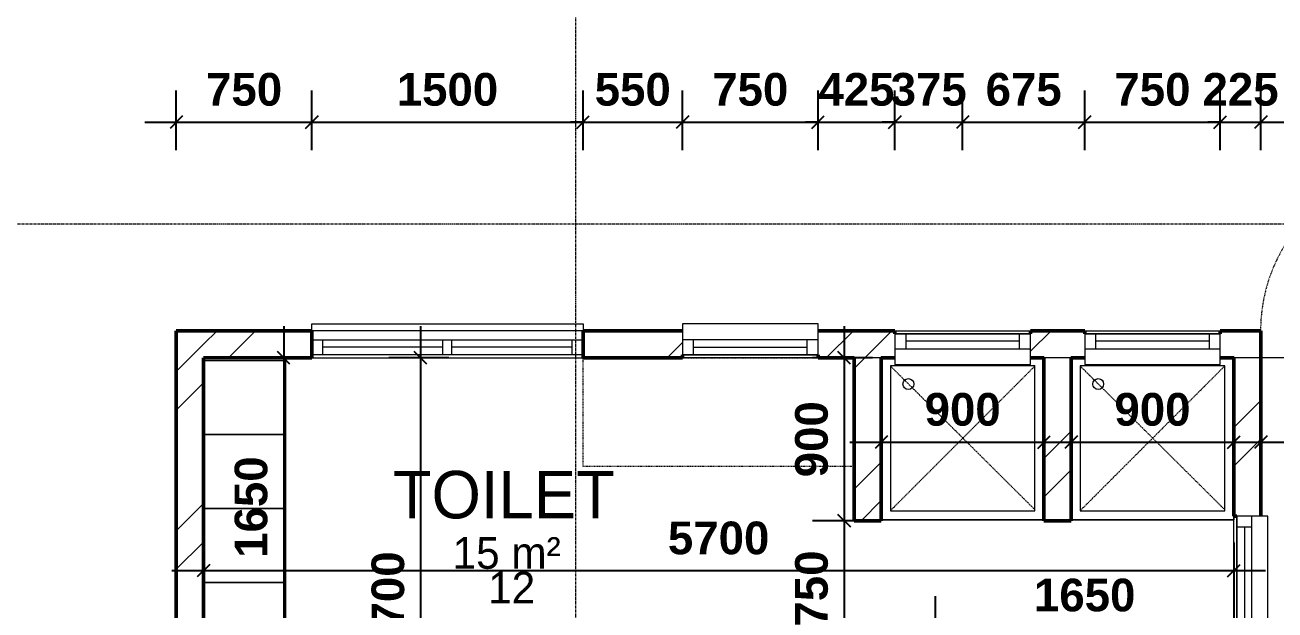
# Model space of a CAD drawing. Header units: inches. Extents: x 22 to 382261, y 22 to 371281.
# Drawn here: x 122407 to 129322, y 257887 to 261120 of the extents above; entities that cross this region are included whole.
import ezdxf

# ---------------------------------------------------------------- set-up
doc = ezdxf.new("R2010")
doc.units = ezdxf.units.IN
doc.header["$MEASUREMENT"] = 0
for name, pattern in [('Dash', [6.35, 3.175, -3.175]), ('Grid Line 1_2_', [22.225, 12.7, -3.175, 3.175, -3.175]), ('Hidden', [7.14375, 4.7625, -2.38125])]:
    doc.linetypes.add(name, pattern=pattern)
for name, color, linetype, lineweight in [('A-ANNO-DIMS', 211, 'Continuous', 9), ('A-AREA-IDEN', 2, 'Continuous', 9), ('A-DOOR', 31, 'Continuous', 9), ('A-DOOR-HDLN', 31, 'Dash', 9), ('A-FLOR', 192, 'Continuous', 9), ('A-GLAZ', 151, 'Continuous', 9), ('A-GLAZ-SILL', 1, 'Continuous', 9), ('A-WALL', 113, 'Continuous', 9), ('A-WALL-PATT', 111, 'Continuous', 9), ('I-FURN', 30, 'Continuous', 9), ('P-SANR-FIXT', 6, 'Continuous', 9), ('Q-CASE', 31, 'Continuous', 9), ('S-GRID', 1, 'Continuous', 9)]:
    doc.layers.add(name, color=color, linetype=linetype, lineweight=lineweight)
doc.styles.add('Arial_B_1', font='arialbd.ttf', dxfattribs={"height": 180.555556})
doc.styles.add('Century Gothic_1', font='GOTHIC.TTF', dxfattribs={"height": 1})
doc.styles.add('Gill Sans MT', font='GIL_____.TTF', dxfattribs={"height": 262.5})
doc.dimstyles.new('1', dxfattribs={"dimscale": 304.8, "dimtxt": 178.545395, "dimasz": 0.227865, "dimexe": 0.574147, "dimexo": 0.0625, "dimgap": 0.287073, "dimtad": 1, "dimdec": 0, "dimzin": 0, "dimdsep": 46, "dimtxsty": 'Arial_B_1', "dimblk1": 'OBLIQUE', "dimblk2": 'OBLIQUE', "dimsah": 1, "dimcen": 0.09, "dimdle": 0.574147, "dimazin": 0, "dimtfac": 1, "dimtdec": 4, "dimtix": 1, "dimtmove": 0, "dimatfit": 3, "dimfxl": 0.574147, "dimfxlon": 1, "dimtvp": 1, "dimtolj": 1, "dimtzin": 0, "dimarcsym": 2})
pattern_1 = [(45, (133937.6, 247897.3), (-440.033, 440.033), []), (45, (133937.6, 248564), (-440.033, 440.033), [])]

# ---------------------------------------------------------------- blocks, each defined once
blk = doc.blocks.new('Dbl Plain - 1500 by 900-492825-01-Ground floor DIMENSION PLAN')
at = {"layer": 'A-GLAZ'}
for p, q in [((-1035, 49.5), (465, 49.5)), ((-1035, -33.5), (-1035, 49.5)), ((-975, 49.5), (-975, -33.5)), ((-975, 8), (-310, 8)), ((-310, 49.5), (-310, -33.5)), ((-260, 49.5), (-260, -33.5)), ((-260, 8), (405, 8)), ((405, 49.5), (405, -33.5)), ((465, 49.5), (465, -33.5)), ((465, -33.5), (-1035, -33.5))]:
    blk.add_line(p, q, dxfattribs=at)
at = {"layer": 'A-GLAZ-SILL'}
for p, q in [((-1035, -121), (-1035, -84.7)), ((465, -121), (-1035, -121)), ((465, -84.7), (465, -121))]:
    blk.add_line(p, q, dxfattribs=at)
blk = doc.blocks.new('Windows_Sgl_Plain - 750 by 600-492824-01-Ground floor DIMENSION PLAN')
at = {"layer": 'A-GLAZ'}
for p, q in [((-375, 121), (-375, -49.5)), ((375, 121), (-375, 121)), ((375, -49.5), (375, 121)), ((375, 33.5), (-375, 33.5)), ((-375, 33.5), (-375, 25.5)), ((-315, 33.5), (-315, -49.5)), ((315, -49.5), (315, 33.5)), ((375, 25.5), (375, 33.5)), ((-375, -49.5), (375, -49.5)), ((375, -49.5), (-375, -49.5)), ((-315, -8), (315, -8))]:
    blk.add_line(p, q, dxfattribs=at)
at = {"layer": 'A-GLAZ-SILL'}
for p, q in [((-375, 121), (-375, 84.7)), ((375, 121), (-375, 121)), ((375, 84.7), (375, 121))]:
    blk.add_line(p, q, dxfattribs=at)
blk = doc.blocks.new('Windows_Sgl_Plain - 750 by 900-492823-01-Ground floor DIMENSION PLAN')
at = {"layer": 'A-GLAZ'}
for p, q in [((-375, 121), (-375, -49.5)), ((375, 121), (-375, 121)), ((375, -49.5), (375, 121)), ((375, 33.5), (-375, 33.5)), ((-375, 33.5), (-375, 25.5)), ((-315, 33.5), (-315, -49.5)), ((315, -49.5), (315, 33.5)), ((375, 25.5), (375, 33.5)), ((-375, -49.5), (375, -49.5)), ((375, -49.5), (-375, -49.5)), ((-315, -8), (315, -8))]:
    blk.add_line(p, q, dxfattribs=at)
at = {"layer": 'A-GLAZ-SILL'}
for p, q in [((-375, 121), (-375, 84.7)), ((375, 121), (-375, 121)), ((375, 84.7), (375, 121))]:
    blk.add_line(p, q, dxfattribs=at)
blk = doc.blocks.new('Shower Tray _1_ - 900 x 1200mm Wide 2-375281-01-Ground floor DIMENSION PLAN')
at = {"layer": 'P-SANR-FIXT'}
for p, q in [((-450, 450), (450, 450)), ((-450, 375), (-450, 450)), ((450, 450), (-450, 450)), ((-450, 450), (-450, 375)), ((450, 450), (450, -450)), ((450, -450), (450, 450)), ((-400, 400), (-400, -400)), ((400, 400), (-400, 400)), ((400, -400), (400, 400)), ((-450, -450), (-450, -375)), ((-450, -375), (-450, -450)), ((-400, -400), (400, -400)), ((450, -450), (-450, -450)), ((-450, -450), (450, -450))]:
    blk.add_line(p, q, dxfattribs=at)
at = {"layer": 'P-SANR-FIXT', "linetype": 'Hidden'}
for p, q in [((-400, 400), (400, -400)), ((-400, -400), (389.3, 394.7))]:
    blk.add_line(p, q, dxfattribs=at)
at = {"layer": 'P-SANR-FIXT'}
blk.add_circle((-300, -300), 30, dxfattribs=at)
blk = doc.blocks.new('Shower Tray _1_ - 900 x 1200mm Wide 2-V1-01-Ground floor DIMENSION PLAN')
at = {"layer": 'P-SANR-FIXT'}
for p, q in [((-450, 450), (430, 450)), ((-450, 375), (-450, 450)), ((430, 450), (-450, 450)), ((-450, 450), (-450, 375)), ((430, 450), (450, 450)), ((450, 450), (430, 450)), ((450, 450), (450, -450)), ((450, -450), (450, 450)), ((-400, 400), (-400, -400)), ((400, 400), (-400, 400)), ((400, -400), (400, 400)), ((-450, -450), (-450, -375)), ((-450, -375), (-450, -450)), ((-400, -400), (400, -400)), ((450, -450), (-450, -450)), ((-450, -450), (450, -450))]:
    blk.add_line(p, q, dxfattribs=at)
at = {"layer": 'P-SANR-FIXT', "linetype": 'Hidden'}
for p, q in [((-400, 400), (400, -400)), ((-400, -400), (389.3, 394.7))]:
    blk.add_line(p, q, dxfattribs=at)
at = {"layer": 'P-SANR-FIXT'}
blk.add_circle((-300, -300), 30, dxfattribs=at)
blk = doc.blocks.new('Vanity Cabinet-Double Door _ 4 Drawer _M_ - 1200mm-415482-01-Ground floor DIMENSION PLAN')
at = {"layer": 'Q-CASE', "linetype": 'Dash'}
for p, q in [((-659.2, 0), (-109.2, 0)), ((-659.2, -600), (-659.2, 0)), ((-109.2, 0), (640.8, 0)), ((640.8, 0), (840.8, 0)), ((840.8, 0), (840.8, -600)), ((840.8, -600), (-659.2, -600))]:
    blk.add_line(p, q, dxfattribs=at)
blk = doc.blocks.new('Locker x2 Row - Locker x2 Row-418023-01-Ground floor DIMENSION PLAN')
at = {"layer": 'I-FURN'}
for p, q in [((95.5, -450), (95.5, 0)), ((95.5, 0), (504.5, 0)), ((504.5, 0), (504.5, -450)), ((-313.5, -450), (-313.5, 0)), ((-313.5, 0), (95.5, 0)), ((95.5, 0), (95.5, -450)), ((504.5, -450), (504.5, 0)), ((504.5, 0), (913.5, 0)), ((913.5, -450), (913.5, 0)), ((913.5, 0), (1322.5, 0)), ((913.5, 0), (913.5, -450)), ((1322.5, 0), (1322.5, -450)), ((-313.5, -450), (95.5, -450)), ((95.5, -450), (504.5, -450)), ((504.5, -450), (913.5, -450)), ((913.5, -450), (1322.5, -450))]:
    blk.add_line(p, q, dxfattribs=at)
blk = doc.blocks.new('M_Single-Flush - 900 by 2100-683578-01-Ground floor DIMENSION PLAN')
at = {"layer": 'A-DOOR'}
for p, q in [((450, 975.2), (399, 975.2)), ((399, 75), (399, 975.2)), ((450, 75), (450, 975.2)), ((450, 75), (399, 75))]:
    blk.add_line(p, q, dxfattribs=at)
at = {"layer": 'A-DOOR-HDLN'}
blk.add_arc((450, 75), 901.7, 93.2424, 180, dxfattribs=at)
blk = doc.blocks.new('_Oblique')
at = {"color": 0, "linetype": 'ByBlock', "lineweight": -2}
blk.add_line((-0.5, -0.5), (0.5, 0.5), dxfattribs=at)
blk = doc.blocks.new('*D4481')
at = {"layer": 'A-ANNO-DIMS', "color": 0, "lineweight": -2, "transparency": 16777216}
for p, q in [((123243.8, 260427.5), (123243.8, 260758.4)), ((123993.8, 260427.5), (123993.8, 260758.4)), ((123068.8, 260583.4), (124168.8, 260583.4))]:
    blk.add_line(p, q, dxfattribs=at)
at = {"layer": 'Defpoints', "color": 0, "transparency": 16777216}
for p in [(123993.8, 260583.4), (123243.8, 260408.4), (123993.8, 260408.4)]:
    blk.add_point(p, dxfattribs=at)
at = {"layer": 'A-ANNO-DIMS', "color": 0, "lineweight": -2, "transparency": 16777216, "xscale": 69.45312499999999, "yscale": 69.45312499999999, "zscale": 69.45312499999999, "rotation": 180}
blk.add_blockref('_Oblique', (123243.8, 260583.4), dxfattribs=at)
at = {"layer": 'A-ANNO-DIMS', "color": 0, "lineweight": -2, "transparency": 16777216, "xscale": 69.45312499999999, "yscale": 69.45312499999999, "zscale": 69.45312499999999}
blk.add_blockref('_Oblique', (123993.8, 260583.4), dxfattribs=at)
at = {"layer": 'A-ANNO-DIMS', "color": 0, "transparency": 16777216, "insert": (123618.8, 260763.1), "char_height": 180.56, "width": 489.725, "attachment_point": 5, "style": 'Arial_B_1'}
blk.add_mtext('\\A1;750', dxfattribs=at)
blk = doc.blocks.new('*D4482')
at = {"layer": 'A-ANNO-DIMS', "color": 0, "lineweight": -2, "transparency": 16777216}
for p, q in [((123993.8, 260427.5), (123993.8, 260758.4)), ((125493.8, 260427.5), (125493.8, 260758.4)), ((123818.8, 260583.4), (125668.8, 260583.4))]:
    blk.add_line(p, q, dxfattribs=at)
at = {"layer": 'Defpoints', "color": 0, "transparency": 16777216}
for p in [(125493.8, 260583.4), (123993.8, 260408.4), (125493.8, 260408.4)]:
    blk.add_point(p, dxfattribs=at)
at = {"layer": 'A-ANNO-DIMS', "color": 0, "lineweight": -2, "transparency": 16777216, "xscale": 69.45312499999999, "yscale": 69.45312499999999, "zscale": 69.45312499999999, "rotation": 180}
blk.add_blockref('_Oblique', (123993.8, 260583.4), dxfattribs=at)
at = {"layer": 'A-ANNO-DIMS', "color": 0, "lineweight": -2, "transparency": 16777216, "xscale": 69.45312499999999, "yscale": 69.45312499999999, "zscale": 69.45312499999999}
blk.add_blockref('_Oblique', (125493.8, 260583.4), dxfattribs=at)
at = {"layer": 'A-ANNO-DIMS', "color": 0, "transparency": 16777216, "insert": (124743.8, 260763.1), "char_height": 180.56, "width": 652.966, "attachment_point": 5, "style": 'Arial_B_1'}
blk.add_mtext('\\A1;1500', dxfattribs=at)
blk = doc.blocks.new('*D4483')
at = {"layer": 'A-ANNO-DIMS', "color": 0, "lineweight": -2, "transparency": 16777216}
for p, q in [((125493.8, 260427.5), (125493.8, 260758.4)), ((126043.8, 260427.5), (126043.8, 260758.4)), ((125493.8, 260583.4), (125424.4, 260583.4)), ((125493.8, 260583.4), (126043.8, 260583.4)), ((126043.8, 260583.4), (126113.3, 260583.4))]:
    blk.add_line(p, q, dxfattribs=at)
at = {"layer": 'Defpoints', "color": 0, "transparency": 16777216}
for p in [(126043.8, 260583.4), (125493.8, 260408.4), (126043.8, 260408.4)]:
    blk.add_point(p, dxfattribs=at)
at = {"layer": 'A-ANNO-DIMS', "color": 0, "lineweight": -2, "transparency": 16777216, "xscale": 69.45312499999999, "yscale": 69.45312499999999, "zscale": 69.45312499999999}
blk.add_blockref('_Oblique', (125493.8, 260583.4), dxfattribs=at)
at = {"layer": 'A-ANNO-DIMS', "color": 0, "lineweight": -2, "transparency": 16777216, "xscale": 69.45312499999999, "yscale": 69.45312499999999, "zscale": 69.45312499999999, "rotation": 180}
blk.add_blockref('_Oblique', (126043.8, 260583.4), dxfattribs=at)
at = {"layer": 'A-ANNO-DIMS', "color": 0, "transparency": 16777216, "insert": (125768.8, 260763.1), "char_height": 180.56, "width": 489.725, "attachment_point": 5, "style": 'Arial_B_1'}
blk.add_mtext('\\A1;550', dxfattribs=at)
blk = doc.blocks.new('*D4484')
at = {"layer": 'A-ANNO-DIMS', "color": 0, "lineweight": -2, "transparency": 16777216}
for p, q in [((126043.8, 260427.5), (126043.8, 260758.4)), ((126793.8, 260427.5), (126793.8, 260758.4)), ((125868.8, 260583.4), (126968.8, 260583.4))]:
    blk.add_line(p, q, dxfattribs=at)
at = {"layer": 'Defpoints', "color": 0, "transparency": 16777216}
for p in [(126793.8, 260583.4), (126043.8, 260408.4), (126793.8, 260408.4)]:
    blk.add_point(p, dxfattribs=at)
at = {"layer": 'A-ANNO-DIMS', "color": 0, "lineweight": -2, "transparency": 16777216, "xscale": 69.45312499999999, "yscale": 69.45312499999999, "zscale": 69.45312499999999, "rotation": 180}
blk.add_blockref('_Oblique', (126043.8, 260583.4), dxfattribs=at)
at = {"layer": 'A-ANNO-DIMS', "color": 0, "lineweight": -2, "transparency": 16777216, "xscale": 69.45312499999999, "yscale": 69.45312499999999, "zscale": 69.45312499999999}
blk.add_blockref('_Oblique', (126793.8, 260583.4), dxfattribs=at)
at = {"layer": 'A-ANNO-DIMS', "color": 0, "transparency": 16777216, "insert": (126418.8, 260763.1), "char_height": 180.56, "width": 489.725, "attachment_point": 5, "style": 'Arial_B_1'}
blk.add_mtext('\\A1;750', dxfattribs=at)
blk = doc.blocks.new('*D4485')
at = {"layer": 'A-ANNO-DIMS', "color": 0, "lineweight": -2, "transparency": 16777216}
for p, q in [((126793.8, 260427.5), (126793.8, 260758.4)), ((127218.8, 260427.5), (127218.8, 260758.4)), ((126793.8, 260583.4), (126724.4, 260583.4)), ((126793.8, 260583.4), (127218.8, 260583.4)), ((127218.8, 260583.4), (127288.3, 260583.4))]:
    blk.add_line(p, q, dxfattribs=at)
at = {"layer": 'Defpoints', "color": 0, "transparency": 16777216}
for p in [(127218.8, 260583.4), (126793.8, 260408.4), (127218.8, 260408.4)]:
    blk.add_point(p, dxfattribs=at)
at = {"layer": 'A-ANNO-DIMS', "color": 0, "lineweight": -2, "transparency": 16777216, "xscale": 69.45312499999999, "yscale": 69.45312499999999, "zscale": 69.45312499999999}
blk.add_blockref('_Oblique', (126793.8, 260583.4), dxfattribs=at)
at = {"layer": 'A-ANNO-DIMS', "color": 0, "lineweight": -2, "transparency": 16777216, "xscale": 69.45312499999999, "yscale": 69.45312499999999, "zscale": 69.45312499999999, "rotation": 180}
blk.add_blockref('_Oblique', (127218.8, 260583.4), dxfattribs=at)
at = {"layer": 'A-ANNO-DIMS', "color": 0, "transparency": 16777216, "insert": (127006.3, 260763.1), "char_height": 180.56, "width": 489.725, "attachment_point": 5, "style": 'Arial_B_1'}
blk.add_mtext('\\A1;425', dxfattribs=at)
blk = doc.blocks.new('*D4486')
at = {"layer": 'A-ANNO-DIMS', "color": 0, "lineweight": -2, "transparency": 16777216}
for p, q in [((127218.8, 260427.5), (127218.8, 260758.4)), ((127593.8, 260427.5), (127593.8, 260758.4)), ((127218.8, 260583.4), (127149.4, 260583.4)), ((127218.8, 260583.4), (127593.8, 260583.4)), ((127593.8, 260583.4), (127663.3, 260583.4))]:
    blk.add_line(p, q, dxfattribs=at)
at = {"layer": 'Defpoints', "color": 0, "transparency": 16777216}
for p in [(127593.8, 260583.4), (127218.8, 260408.4), (127593.8, 260408.4)]:
    blk.add_point(p, dxfattribs=at)
at = {"layer": 'A-ANNO-DIMS', "color": 0, "lineweight": -2, "transparency": 16777216, "xscale": 69.45312499999999, "yscale": 69.45312499999999, "zscale": 69.45312499999999}
blk.add_blockref('_Oblique', (127218.8, 260583.4), dxfattribs=at)
at = {"layer": 'A-ANNO-DIMS', "color": 0, "lineweight": -2, "transparency": 16777216, "xscale": 69.45312499999999, "yscale": 69.45312499999999, "zscale": 69.45312499999999, "rotation": 180}
blk.add_blockref('_Oblique', (127593.8, 260583.4), dxfattribs=at)
at = {"layer": 'A-ANNO-DIMS', "color": 0, "transparency": 16777216, "insert": (127406.3, 260763.1), "char_height": 180.56, "width": 489.725, "attachment_point": 5, "style": 'Arial_B_1'}
blk.add_mtext('\\A1;375', dxfattribs=at)
blk = doc.blocks.new('*D4487')
at = {"layer": 'A-ANNO-DIMS', "color": 0, "lineweight": -2, "transparency": 16777216}
for p, q in [((127593.8, 260427.5), (127593.8, 260758.4)), ((128268.8, 260427.5), (128268.8, 260758.4)), ((127418.8, 260583.4), (128443.8, 260583.4))]:
    blk.add_line(p, q, dxfattribs=at)
at = {"layer": 'Defpoints', "color": 0, "transparency": 16777216}
for p in [(128268.8, 260583.4), (127593.8, 260408.4), (128268.8, 260408.4)]:
    blk.add_point(p, dxfattribs=at)
at = {"layer": 'A-ANNO-DIMS', "color": 0, "lineweight": -2, "transparency": 16777216, "xscale": 69.45312499999999, "yscale": 69.45312499999999, "zscale": 69.45312499999999, "rotation": 180}
blk.add_blockref('_Oblique', (127593.8, 260583.4), dxfattribs=at)
at = {"layer": 'A-ANNO-DIMS', "color": 0, "lineweight": -2, "transparency": 16777216, "xscale": 69.45312499999999, "yscale": 69.45312499999999, "zscale": 69.45312499999999}
blk.add_blockref('_Oblique', (128268.8, 260583.4), dxfattribs=at)
at = {"layer": 'A-ANNO-DIMS', "color": 0, "transparency": 16777216, "insert": (127931.3, 260763.1), "char_height": 180.56, "width": 489.725, "attachment_point": 5, "style": 'Arial_B_1'}
blk.add_mtext('\\A1;675', dxfattribs=at)
blk = doc.blocks.new('*D4488')
at = {"layer": 'A-ANNO-DIMS', "color": 0, "lineweight": -2, "transparency": 16777216}
for p, q in [((128268.8, 260427.5), (128268.8, 260758.4)), ((129018.8, 260427.5), (129018.8, 260758.4)), ((128093.8, 260583.4), (129193.8, 260583.4))]:
    blk.add_line(p, q, dxfattribs=at)
at = {"layer": 'Defpoints', "color": 0, "transparency": 16777216}
for p in [(129018.8, 260583.4), (128268.8, 260408.4), (129018.8, 260408.4)]:
    blk.add_point(p, dxfattribs=at)
at = {"layer": 'A-ANNO-DIMS', "color": 0, "lineweight": -2, "transparency": 16777216, "xscale": 69.45312499999999, "yscale": 69.45312499999999, "zscale": 69.45312499999999, "rotation": 180}
blk.add_blockref('_Oblique', (128268.8, 260583.4), dxfattribs=at)
at = {"layer": 'A-ANNO-DIMS', "color": 0, "lineweight": -2, "transparency": 16777216, "xscale": 69.45312499999999, "yscale": 69.45312499999999, "zscale": 69.45312499999999}
blk.add_blockref('_Oblique', (129018.8, 260583.4), dxfattribs=at)
at = {"layer": 'A-ANNO-DIMS', "color": 0, "transparency": 16777216, "insert": (128643.8, 260763.1), "char_height": 180.56, "width": 489.725, "attachment_point": 5, "style": 'Arial_B_1'}
blk.add_mtext('\\A1;750', dxfattribs=at)
blk = doc.blocks.new('*D4489')
at = {"layer": 'A-ANNO-DIMS', "color": 0, "lineweight": -2, "transparency": 16777216}
for p, q in [((129018.8, 260427.5), (129018.8, 260758.4)), ((129243.8, 260427.5), (129243.8, 260758.4)), ((129018.8, 260583.4), (128949.4, 260583.4)), ((129018.8, 260583.4), (129243.8, 260583.4)), ((129243.8, 260583.4), (129313.3, 260583.4))]:
    blk.add_line(p, q, dxfattribs=at)
at = {"layer": 'Defpoints', "color": 0, "transparency": 16777216}
for p in [(129243.8, 260583.4), (129018.8, 260408.4), (129243.8, 260408.4)]:
    blk.add_point(p, dxfattribs=at)
at = {"layer": 'A-ANNO-DIMS', "color": 0, "lineweight": -2, "transparency": 16777216, "xscale": 69.45312499999999, "yscale": 69.45312499999999, "zscale": 69.45312499999999}
blk.add_blockref('_Oblique', (129018.8, 260583.4), dxfattribs=at)
at = {"layer": 'A-ANNO-DIMS', "color": 0, "lineweight": -2, "transparency": 16777216, "xscale": 69.45312499999999, "yscale": 69.45312499999999, "zscale": 69.45312499999999, "rotation": 180}
blk.add_blockref('_Oblique', (129243.8, 260583.4), dxfattribs=at)
at = {"layer": 'A-ANNO-DIMS', "color": 0, "transparency": 16777216, "insert": (129131.3, 260763.1), "char_height": 180.56, "width": 489.725, "attachment_point": 5, "style": 'Arial_B_1'}
blk.add_mtext('\\A1;225', dxfattribs=at)
blk = doc.blocks.new('*D4490')
at = {"layer": 'A-ANNO-DIMS', "color": 0, "lineweight": -2, "transparency": 16777216}
for p, q in [((129243.8, 260427.5), (129243.8, 260758.4)), ((130143.8, 260427.5), (130143.8, 260758.4)), ((129068.8, 260583.4), (130318.8, 260583.4))]:
    blk.add_line(p, q, dxfattribs=at)
at = {"layer": 'Defpoints', "color": 0, "transparency": 16777216}
for p in [(130143.8, 260583.4), (129243.8, 260408.4), (130143.8, 260408.4)]:
    blk.add_point(p, dxfattribs=at)
at = {"layer": 'A-ANNO-DIMS', "color": 0, "lineweight": -2, "transparency": 16777216, "xscale": 69.45312499999999, "yscale": 69.45312499999999, "zscale": 69.45312499999999, "rotation": 180}
blk.add_blockref('_Oblique', (129243.8, 260583.4), dxfattribs=at)
at = {"layer": 'A-ANNO-DIMS', "color": 0, "lineweight": -2, "transparency": 16777216, "xscale": 69.45312499999999, "yscale": 69.45312499999999, "zscale": 69.45312499999999}
blk.add_blockref('_Oblique', (130143.8, 260583.4), dxfattribs=at)
at = {"layer": 'A-ANNO-DIMS', "color": 0, "transparency": 16777216, "insert": (129693.8, 260763.2), "char_height": 180.56, "width": 489.725, "attachment_point": 5, "style": 'Arial_B_1'}
blk.add_mtext('\\A1;900', dxfattribs=at)
blk = doc.blocks.new('*D4515')
at = {"layer": 'A-ANNO-DIMS', "color": 0, "lineweight": -2, "transparency": 16777216}
for p, q in [((123837.8, 259455.5), (123837.8, 257455.5)), ((123993.7, 259280.5), (123662.8, 259280.5)), ((123993.7, 257630.5), (123662.8, 257630.5))]:
    blk.add_line(p, q, dxfattribs=at)
at = {"layer": 'Defpoints', "color": 0, "transparency": 16777216}
for p in [(124012.8, 259280.5), (123837.8, 257630.5), (124012.8, 257630.5)]:
    blk.add_point(p, dxfattribs=at)
at = {"layer": 'A-ANNO-DIMS', "color": 0, "lineweight": -2, "transparency": 16777216, "xscale": 69.45312499999999, "yscale": 69.45312499999999, "zscale": 69.45312499999999}
for p, rotation in [((123837.8, 259280.5), 90), ((123837.8, 257630.5), 270)]:
    blk.add_blockref('_Oblique', p, dxfattribs=dict(at, rotation=rotation))
at = {"layer": 'A-ANNO-DIMS', "color": 0, "transparency": 16777216, "insert": (123658.1, 258455.5), "char_height": 180.56, "width": 652.966, "attachment_point": 5, "rotation": 90, "style": 'Arial_B_1'}
blk.add_mtext('\\A1;1650', dxfattribs=at)
blk = doc.blocks.new('*D4623')
at = {"layer": 'A-ANNO-DIMS', "color": 0, "lineweight": -2, "transparency": 16777216}
for p, q in [((124594.9, 259455.5), (124594.9, 256405.5)), ((124750.8, 259280.5), (124419.9, 259280.5)), ((124750.8, 256580.5), (124419.9, 256580.5))]:
    blk.add_line(p, q, dxfattribs=at)
at = {"layer": 'Defpoints', "color": 0, "transparency": 16777216}
for p in [(124769.9, 259280.5), (124594.9, 256580.5), (124769.9, 256580.5)]:
    blk.add_point(p, dxfattribs=at)
at = {"layer": 'A-ANNO-DIMS', "color": 0, "lineweight": -2, "transparency": 16777216, "xscale": 69.45312499999999, "yscale": 69.45312499999999, "zscale": 69.45312499999999}
for p, rotation in [((124594.9, 259280.5), 90), ((124594.9, 256580.5), 270)]:
    blk.add_blockref('_Oblique', p, dxfattribs=dict(at, rotation=rotation))
at = {"layer": 'A-ANNO-DIMS', "color": 0, "transparency": 16777216, "insert": (124415.2, 257930.5), "char_height": 180.56, "width": 652.966, "attachment_point": 5, "rotation": 90, "style": 'Arial_B_1'}
blk.add_mtext('\\A1;2700', dxfattribs=at)
blk = doc.blocks.new('*D4629')
at = {"layer": 'A-ANNO-DIMS', "color": 0, "lineweight": -2, "transparency": 16777216}
for p, q in [((123393.8, 258260.3), (123393.8, 257929.3)), ((129093.8, 258260.3), (129093.8, 257929.3)), ((123218.8, 258104.3), (129268.8, 258104.3))]:
    blk.add_line(p, q, dxfattribs=at)
at = {"layer": 'Defpoints', "color": 0, "transparency": 16777216}
for p in [(123393.8, 258279.3), (129093.8, 258279.3), (129093.8, 258104.3)]:
    blk.add_point(p, dxfattribs=at)
at = {"layer": 'A-ANNO-DIMS', "color": 0, "lineweight": -2, "transparency": 16777216, "xscale": 69.45312499999999, "yscale": 69.45312499999999, "zscale": 69.45312499999999, "rotation": 180}
blk.add_blockref('_Oblique', (123393.8, 258104.3), dxfattribs=at)
at = {"layer": 'A-ANNO-DIMS', "color": 0, "lineweight": -2, "transparency": 16777216, "xscale": 69.45312499999999, "yscale": 69.45312499999999, "zscale": 69.45312499999999}
blk.add_blockref('_Oblique', (129093.8, 258104.3), dxfattribs=at)
at = {"layer": 'A-ANNO-DIMS', "color": 0, "transparency": 16777216, "insert": (126243.8, 258284), "char_height": 180.56, "width": 652.966, "attachment_point": 5, "style": 'Arial_B_1'}
blk.add_mtext('\\A1;5700', dxfattribs=at)
blk = doc.blocks.new('*D4650')
at = {"layer": 'A-ANNO-DIMS', "color": 0, "lineweight": -2, "transparency": 16777216}
for p, q in [((127443.8, 257632.8), (127443.8, 257963.8)), ((129093.8, 257944.7), (129093.8, 257613.8)), ((127268.8, 257788.8), (129268.8, 257788.8))]:
    blk.add_line(p, q, dxfattribs=at)
at = {"layer": 'Defpoints', "color": 0, "transparency": 16777216}
for p in [(129093.8, 257963.8), (129093.8, 257788.8), (127443.8, 257613.8)]:
    blk.add_point(p, dxfattribs=at)
at = {"layer": 'A-ANNO-DIMS', "color": 0, "lineweight": -2, "transparency": 16777216, "xscale": 69.45312499999999, "yscale": 69.45312499999999, "zscale": 69.45312499999999, "rotation": 180}
blk.add_blockref('_Oblique', (127443.8, 257788.8), dxfattribs=at)
at = {"layer": 'A-ANNO-DIMS', "color": 0, "lineweight": -2, "transparency": 16777216, "xscale": 69.45312499999999, "yscale": 69.45312499999999, "zscale": 69.45312499999999}
blk.add_blockref('_Oblique', (129093.8, 257788.8), dxfattribs=at)
at = {"layer": 'A-ANNO-DIMS', "color": 0, "transparency": 16777216, "insert": (128268.8, 257968.5), "char_height": 180.56, "width": 652.966, "attachment_point": 5, "style": 'Arial_B_1'}
blk.add_mtext('\\A1;1650', dxfattribs=at)
blk = doc.blocks.new('*D4651')
at = {"layer": 'A-ANNO-DIMS', "color": 0, "lineweight": -2, "transparency": 16777216}
for p, q in [((126938.2, 259455.5), (126938.2, 258205.5)), ((127094.2, 259280.5), (126763.2, 259280.5)), ((127094.2, 258380.5), (126763.2, 258380.5))]:
    blk.add_line(p, q, dxfattribs=at)
at = {"layer": 'Defpoints', "color": 0, "transparency": 16777216}
for p in [(127113.2, 259280.5), (126938.2, 258380.5), (127113.2, 258380.5)]:
    blk.add_point(p, dxfattribs=at)
at = {"layer": 'A-ANNO-DIMS', "color": 0, "lineweight": -2, "transparency": 16777216, "xscale": 69.45312499999999, "yscale": 69.45312499999999, "zscale": 69.45312499999999}
for p, rotation in [((126938.2, 259280.5), 90), ((126938.2, 258380.5), 270)]:
    blk.add_blockref('_Oblique', p, dxfattribs=dict(at, rotation=rotation))
at = {"layer": 'A-ANNO-DIMS', "color": 0, "transparency": 16777216, "insert": (126758.5, 258830.5), "char_height": 180.56, "width": 489.725, "attachment_point": 5, "rotation": 90, "style": 'Arial_B_1'}
blk.add_mtext('\\A1;900', dxfattribs=at)
blk = doc.blocks.new('*D4652')
at = {"layer": 'A-ANNO-DIMS', "color": 0, "lineweight": -2, "transparency": 16777216}
for p, q in [((126938.2, 258555.5), (126938.2, 257455.5)), ((127094.2, 258380.5), (126763.2, 258380.5)), ((127094.2, 257630.5), (126763.2, 257630.5))]:
    blk.add_line(p, q, dxfattribs=at)
at = {"layer": 'Defpoints', "color": 0, "transparency": 16777216}
for p in [(127113.2, 258380.5), (126938.2, 257630.5), (127113.2, 257630.5)]:
    blk.add_point(p, dxfattribs=at)
at = {"layer": 'A-ANNO-DIMS', "color": 0, "lineweight": -2, "transparency": 16777216, "xscale": 69.45312499999999, "yscale": 69.45312499999999, "zscale": 69.45312499999999}
for p, rotation in [((126938.2, 258380.5), 90), ((126938.2, 257630.5), 270)]:
    blk.add_blockref('_Oblique', p, dxfattribs=dict(at, rotation=rotation))
at = {"layer": 'A-ANNO-DIMS', "color": 0, "transparency": 16777216, "insert": (126758.5, 258005.5), "char_height": 180.56, "width": 489.725, "attachment_point": 5, "rotation": 90, "style": 'Arial_B_1'}
blk.add_mtext('\\A1;750', dxfattribs=at)
blk = doc.blocks.new('*D4656')
at = {"layer": 'A-ANNO-DIMS', "color": 0, "lineweight": -2, "transparency": 16777216}
for p, q in [((127143.8, 258970.8), (127143.8, 258639.8)), ((128043.8, 258970.8), (128043.8, 258639.8)), ((126968.8, 258814.8), (128218.8, 258814.8))]:
    blk.add_line(p, q, dxfattribs=at)
at = {"layer": 'Defpoints', "color": 0, "transparency": 16777216}
for p in [(127143.8, 258989.8), (128043.8, 258989.8), (128043.8, 258814.8)]:
    blk.add_point(p, dxfattribs=at)
at = {"layer": 'A-ANNO-DIMS', "color": 0, "lineweight": -2, "transparency": 16777216, "xscale": 69.45312499999999, "yscale": 69.45312499999999, "zscale": 69.45312499999999, "rotation": 180}
blk.add_blockref('_Oblique', (127143.8, 258814.8), dxfattribs=at)
at = {"layer": 'A-ANNO-DIMS', "color": 0, "lineweight": -2, "transparency": 16777216, "xscale": 69.45312499999999, "yscale": 69.45312499999999, "zscale": 69.45312499999999}
blk.add_blockref('_Oblique', (128043.8, 258814.8), dxfattribs=at)
at = {"layer": 'A-ANNO-DIMS', "color": 0, "transparency": 16777216, "insert": (127593.8, 258994.6), "char_height": 180.56, "width": 489.725, "attachment_point": 5, "style": 'Arial_B_1'}
blk.add_mtext('\\A1;900', dxfattribs=at)
blk = doc.blocks.new('*D4657')
at = {"layer": 'A-ANNO-DIMS', "color": 0, "lineweight": -2, "transparency": 16777216}
for p, q in [((128193.8, 258970.8), (128193.8, 258639.8)), ((129093.8, 258970.8), (129093.8, 258639.8)), ((128018.8, 258814.8), (129268.8, 258814.8))]:
    blk.add_line(p, q, dxfattribs=at)
at = {"layer": 'Defpoints', "color": 0, "transparency": 16777216}
for p in [(128193.8, 258989.8), (129093.8, 258989.8), (129093.8, 258814.8)]:
    blk.add_point(p, dxfattribs=at)
at = {"layer": 'A-ANNO-DIMS', "color": 0, "lineweight": -2, "transparency": 16777216, "xscale": 69.45312499999999, "yscale": 69.45312499999999, "zscale": 69.45312499999999, "rotation": 180}
blk.add_blockref('_Oblique', (128193.8, 258814.8), dxfattribs=at)
at = {"layer": 'A-ANNO-DIMS', "color": 0, "lineweight": -2, "transparency": 16777216, "xscale": 69.45312499999999, "yscale": 69.45312499999999, "zscale": 69.45312499999999}
blk.add_blockref('_Oblique', (129093.8, 258814.8), dxfattribs=at)
at = {"layer": 'A-ANNO-DIMS', "color": 0, "transparency": 16777216, "insert": (128643.8, 258994.6), "char_height": 180.56, "width": 489.725, "attachment_point": 5, "style": 'Arial_B_1'}
blk.add_mtext('\\A1;900', dxfattribs=at)
blk = doc.blocks.new('*D4659')
at = {"layer": 'A-ANNO-DIMS', "color": 0, "lineweight": -2, "transparency": 16777216}
for p, q in [((129243.8, 258970.8), (129243.8, 258639.8)), ((130143.8, 258970.8), (130143.8, 258639.8)), ((129068.8, 258814.8), (130318.8, 258814.8))]:
    blk.add_line(p, q, dxfattribs=at)
at = {"layer": 'Defpoints', "color": 0, "transparency": 16777216}
for p in [(129243.8, 258989.8), (130143.8, 258989.8), (130143.8, 258814.8)]:
    blk.add_point(p, dxfattribs=at)
at = {"layer": 'A-ANNO-DIMS', "color": 0, "lineweight": -2, "transparency": 16777216, "xscale": 69.45312499999999, "yscale": 69.45312499999999, "zscale": 69.45312499999999, "rotation": 180}
blk.add_blockref('_Oblique', (129243.8, 258814.8), dxfattribs=at)
at = {"layer": 'A-ANNO-DIMS', "color": 0, "lineweight": -2, "transparency": 16777216, "xscale": 69.45312499999999, "yscale": 69.45312499999999, "zscale": 69.45312499999999}
blk.add_blockref('_Oblique', (130143.8, 258814.8), dxfattribs=at)
at = {"layer": 'A-ANNO-DIMS', "color": 0, "transparency": 16777216, "insert": (129693.8, 258994.6), "char_height": 180.56, "width": 489.725, "attachment_point": 5, "style": 'Arial_B_1'}
blk.add_mtext('\\A1;900', dxfattribs=at)

msp = doc.modelspace()

# ---------------------------------------------------------------- hatches: boundary and pattern name
at = {"layer": 'A-WALL-PATT'}
h = msp.add_hatch(dxfattribs=at)
h.set_pattern_fill('FP_1', color=256, style=0, pattern_type=2)
h.set_pattern_definition(pattern_1)
h.paths.add_polyline_path([(123248.8, 256585.5), (123393.8, 256585.5), (123393.8, 259430.5), (123243.8, 259430.5), (123243.8, 256623), (123248.8, 256623), (123248.8, 256615.3)])
h = msp.add_hatch(dxfattribs=at)
h.set_pattern_fill('FP_1', color=256, style=0, pattern_type=2)
h.set_pattern_definition(pattern_1)
h.paths.add_polyline_path([(129093.8, 259280.5), (129243.8, 259280.5), (129243.8, 259430.5), (129018.8, 259430.5), (129018.8, 259280.5)])
h.paths.add_polyline_path([(126993.8, 259280.5), (127218.8, 259280.5), (127218.8, 259430.5), (126793.8, 259430.5), (126793.8, 259280.5)])
h.paths.add_polyline_path([(123993.8, 259280.5), (123993.8, 259430.5), (123393.8, 259430.5), (123393.8, 259280.5)])
h.paths.add_polyline_path([(126043.8, 259280.5), (126043.8, 259430.5), (125493.8, 259430.5), (125493.8, 259280.5)])
h.paths.add_polyline_path([(128268.8, 259280.5), (128268.8, 259430.5), (127968.8, 259430.5), (127968.8, 259280.5), (128193.8, 259280.5)])
h = msp.add_hatch(dxfattribs=at)
h.set_pattern_fill('FP_1', color=256, style=0, pattern_type=2)
h.set_pattern_definition(pattern_1)
h.paths.add_polyline_path([(126993.8, 258380.5), (127143.8, 258380.5), (127143.8, 259280.5), (126993.8, 259280.5), (126993.8, 258814.5)])
h = msp.add_hatch(dxfattribs=at)
h.set_pattern_fill('FP_1', color=256, style=0, pattern_type=2)
h.set_pattern_definition(pattern_1)
h.paths.add_polyline_path([(128043.8, 258380.5), (128193.8, 258380.5), (128193.8, 259280.5), (128043.8, 259280.5), (128043.8, 258814.5)])
h = msp.add_hatch(dxfattribs=at)
h.set_pattern_fill('FP_1', color=256, style=0, pattern_type=2)
h.set_pattern_definition(pattern_1)
h.paths.add_polyline_path([(129239.9, 256580.5), (129243.8, 256580.5), (129243.8, 256705.5), (129093.8, 256705.5), (129093.8, 256580.5)])
h.paths.add_polyline_path([(129239.9, 257455.5), (129243.8, 257455.5), (129243.8, 257655.5), (129093.8, 257655.5), (129093.8, 257455.5), (129110.8, 257455.5)])
h.paths.add_polyline_path([(129110.8, 258405.5), (129243.8, 258405.5), (129243.8, 259280.5), (129093.8, 259280.5), (129093.8, 258405.5)])

# ---------------------------------------------------------------- linework, layer by layer
at = {"layer": 'A-FLOR'}
for p, q in [((127143.8, 259280.5), (126043.8, 259280.5)), ((128193.8, 259280.5), (128043.8, 259280.5)), ((130373.8, 259280.5), (129093.8, 259280.5))]:
    msp.add_line(p, q, dxfattribs=at)
at = {"layer": 'A-WALL', "lineweight": 50}
for p, q in [((123243.8, 259430.5), (123243.8, 256623)), ((123993.8, 259430.5), (123243.8, 259430.5)), ((123993.8, 259280.5), (123993.8, 259430.5)), ((126043.8, 259430.5), (125493.8, 259430.5)), ((125493.8, 259430.5), (125493.8, 259280.5)), ((127218.8, 259430.5), (126793.8, 259430.5)), ((127218.8, 259413.5), (127218.8, 259430.5)), ((128268.8, 259430.5), (127968.8, 259430.5)), ((127968.8, 259430.5), (127968.8, 259413.5)), ((128268.8, 259413.5), (128268.8, 259430.5)), ((129243.8, 259430.5), (129018.8, 259430.5)), ((129018.8, 259430.5), (129018.8, 259413.5)), ((129243.8, 258405.5), (129243.8, 259430.5)), ((123393.8, 257630.5), (123393.8, 259280.5)), ((123393.8, 259280.5), (123993.8, 259280.5)), ((125493.8, 259280.5), (126043.8, 259280.5)), ((126043.8, 259280.5), (126043.8, 259297.5)), ((126793.8, 259297.5), (126793.8, 259280.5)), ((126793.8, 259280.5), (126993.8, 259280.5)), ((126993.8, 259280.5), (126993.8, 258380.5)), ((127143.8, 259280.5), (127218.8, 259280.5)), ((127143.8, 258380.5), (127143.8, 259280.5)), ((127968.8, 259280.5), (128043.8, 259280.5)), ((128043.8, 259280.5), (128043.8, 258380.5)), ((128193.8, 259280.5), (128268.8, 259280.5)), ((128193.8, 258380.5), (128193.8, 259280.5)), ((129018.8, 259280.5), (129093.8, 259280.5)), ((129093.8, 259280.5), (129093.8, 258405.5)), ((126993.8, 258380.5), (127143.8, 258380.5)), ((128043.8, 258380.5), (128193.8, 258380.5)), ((129093.8, 258405.5), (129110.8, 258405.5))]:
    msp.add_line(p, q, dxfattribs=at)
at = {"layer": 'A-WALL'}
for p, q in [((125493.8, 259430.5), (123993.8, 259430.5)), ((127218.8, 259430.5), (127968.8, 259430.5)), ((128268.8, 259430.5), (129018.8, 259430.5)), ((123993.8, 259280.5), (125493.8, 259280.5)), ((129093.8, 257655.5), (129093.8, 258405.5))]:
    msp.add_line(p, q, dxfattribs=at)
at = {"layer": 'S-GRID', "linetype": 'Grid Line 1_2_'}
for p, q in [((125453.8, 238493.9), (125453.8, 262908)), ((120853.8, 260020.5), (159119.4, 260020.5))]:
    msp.add_line(p, q, dxfattribs=at)

# ---------------------------------------------------------------- block references
at = {"layer": 'A-DOOR-HDLN'}
msp.add_blockref('M_Single-Flush - 900 by 2100-683578-01-Ground floor DIMENSION PLAN', (129693.8, 259355.5), dxfattribs=at)
at = {"layer": 'A-GLAZ'}
msp.add_blockref('Windows_Sgl_Plain - 750 by 900-492823-01-Ground floor DIMENSION PLAN', (126418.8, 259347), dxfattribs=at)
for p, rotation in [((127593.8, 259363.9), 180), ((128643.8, 259363.9), 180), ((129160.4, 258030.5), 270)]:
    msp.add_blockref('Windows_Sgl_Plain - 750 by 600-492824-01-Ground floor DIMENSION PLAN', p, dxfattribs=dict(at, rotation=rotation))
at = {"layer": 'A-GLAZ-SILL', "rotation": 180}
msp.add_blockref('Dbl Plain - 1500 by 900-492825-01-Ground floor DIMENSION PLAN', (124458.8, 259347), dxfattribs=at)
at = {"layer": 'I-FURN', "rotation": 89.99999999999984}
msp.add_blockref('Locker x2 Row - Locker x2 Row-418023-01-Ground floor DIMENSION PLAN', (123398.8, 257944), dxfattribs=at)
at = {"layer": 'P-SANR-FIXT', "rotation": 269.9999999999998}
for name, p in [('Shower Tray _1_ - 900 x 1200mm Wide 2-375281-01-Ground floor DIMENSION PLAN', (127593.8, 258835.5)), ('Shower Tray _1_ - 900 x 1200mm Wide 2-V1-01-Ground floor DIMENSION PLAN', (128643.8, 258835.5))]:
    msp.add_blockref(name, p, dxfattribs=at)
at = {"layer": 'Q-CASE', "linetype": 'Dash'}
msp.add_blockref('Vanity Cabinet-Double Door _ 4 Drawer _M_ - 1200mm-415482-01-Ground floor DIMENSION PLAN', (126153, 259280.5), dxfattribs=at)

# ---------------------------------------------------------------- texts
at = {"layer": 'A-AREA-IDEN', "attachment_point": 1}
for s, insert, char_height, width, style in [('TOILET', (124441.3, 258655.8), 262.5, 1613.396, 'Gill Sans MT'), ('15 m²', (124772.1, 258289.7), 175, 813.713, 'Century Gothic_1'), ('12', (124968.9, 258098.3), 175, 336.709, 'Century Gothic_1')]:
    msp.add_mtext(s, dxfattribs=dict(at, insert=insert, char_height=char_height, width=width, style=style))

# ---------------------------------------------------------------- dimensions: what is measured, and where the dimension line sits
at = {"layer": 'A-ANNO-DIMS'}
for base, p1, p2, override, picture, middle in [((123993.8, 260583.4), (123243.8, 260408.4), (123993.8, 260408.4), {"dimpost": '<>', "dimfxl": 750}, '*D4481', (123618.8, 260763.1)), ((125493.8, 260583.4), (123993.8, 260408.4), (125493.8, 260408.4), {"dimpost": '<>', "dimfxl": 1500}, '*D4482', (124743.8, 260763.1)), ((126043.8, 260583.4), (125493.8, 260408.4), (126043.8, 260408.4), {"dimpost": '<>', "dimfxl": 550}, '*D4483', (125768.8, 260763.1)), ((126793.8, 260583.4), (126043.8, 260408.4), (126793.8, 260408.4), {"dimpost": '<>', "dimfxl": 750}, '*D4484', (126418.8, 260763.1)), ((127218.8, 260583.4), (126793.8, 260408.4), (127218.8, 260408.4), {"dimpost": '<>', "dimfxl": 425}, '*D4485', (127006.3, 260763.1)), ((127593.8, 260583.4), (127218.8, 260408.4), (127593.8, 260408.4), {"dimpost": '<>', "dimfxl": 375}, '*D4486', (127406.3, 260763.1)), ((128268.8, 260583.4), (127593.8, 260408.4), (128268.8, 260408.4), {"dimpost": '<>', "dimfxl": 675}, '*D4487', (127931.3, 260763.1)), ((129018.8, 260583.4), (128268.8, 260408.4), (129018.8, 260408.4), {"dimpost": '<>', "dimfxl": 750}, '*D4488', (128643.8, 260763.1)), ((129243.8, 260583.4), (129018.8, 260408.4), (129243.8, 260408.4), {"dimpost": '<>', "dimfxl": 225}, '*D4489', (129131.3, 260763.1)), ((130143.8, 260583.4), (129243.8, 260408.4), (130143.8, 260408.4), {"dimpost": '<>', "dimfxl": 900}, '*D4490', (129693.8, 260763.2)), ((128043.8, 258814.8), (127143.8, 258989.8), (128043.8, 258989.8), {"dimpost": '<>', "dimfxl": 900}, '*D4656', (127593.8, 258994.6)), ((129093.8, 258814.8), (128193.8, 258989.8), (129093.8, 258989.8), {"dimpost": '<>', "dimfxl": 900}, '*D4657', (128643.8, 258994.6)), ((130143.8, 258814.8), (129243.8, 258989.8), (130143.8, 258989.8), {"dimpost": '<>', "dimfxl": 900}, '*D4659', (129693.8, 258994.6)), ((129093.8, 258104.3), (123393.8, 258279.3), (129093.8, 258279.3), {"dimpost": '<>', "dimfxl": 5700}, '*D4629', (126243.8, 258284)), ((129093.8, 257788.8), (127443.8, 257613.8), (129093.8, 257963.8), {"dimpost": '<>', "dimfxl": 1686.712779}, '*D4650', (128268.8, 257968.5))]:
    dim = msp.add_linear_dim(base=base, p1=p1, p2=p2, dimstyle='1', override=override, dxfattribs=at)
    dim.commit()
    dim.dimension.update_dxf_attribs({"geometry": picture, "text_midpoint": middle})
for base, p1, p2, override, picture, middle in [((123837.8, 257630.5), (124012.8, 259280.5), (124012.8, 257630.5), {"dimpost": '<>', "dimfxl": 1650}, '*D4515', (123658.1, 258455.5)), ((124594.9, 256580.5), (124769.9, 259280.5), (124769.9, 256580.5), {"dimpost": '<>', "dimfxl": 2700}, '*D4623', (124415.2, 257930.5)), ((126938.2, 258380.5), (127113.2, 259280.5), (127113.2, 258380.5), {"dimpost": '<>', "dimfxl": 900}, '*D4651', (126758.5, 258830.5)), ((126938.2, 257630.5), (127113.2, 258380.5), (127113.2, 257630.5), {"dimpost": '<>', "dimfxl": 750}, '*D4652', (126758.5, 258005.5))]:
    dim = msp.add_linear_dim(base=base, p1=p1, p2=p2, angle=90, dimstyle='1', override=override, dxfattribs=at)
    dim.commit()
    dim.dimension.update_dxf_attribs({"geometry": picture, "text_midpoint": middle})

doc.saveas('drawing.dxf')
